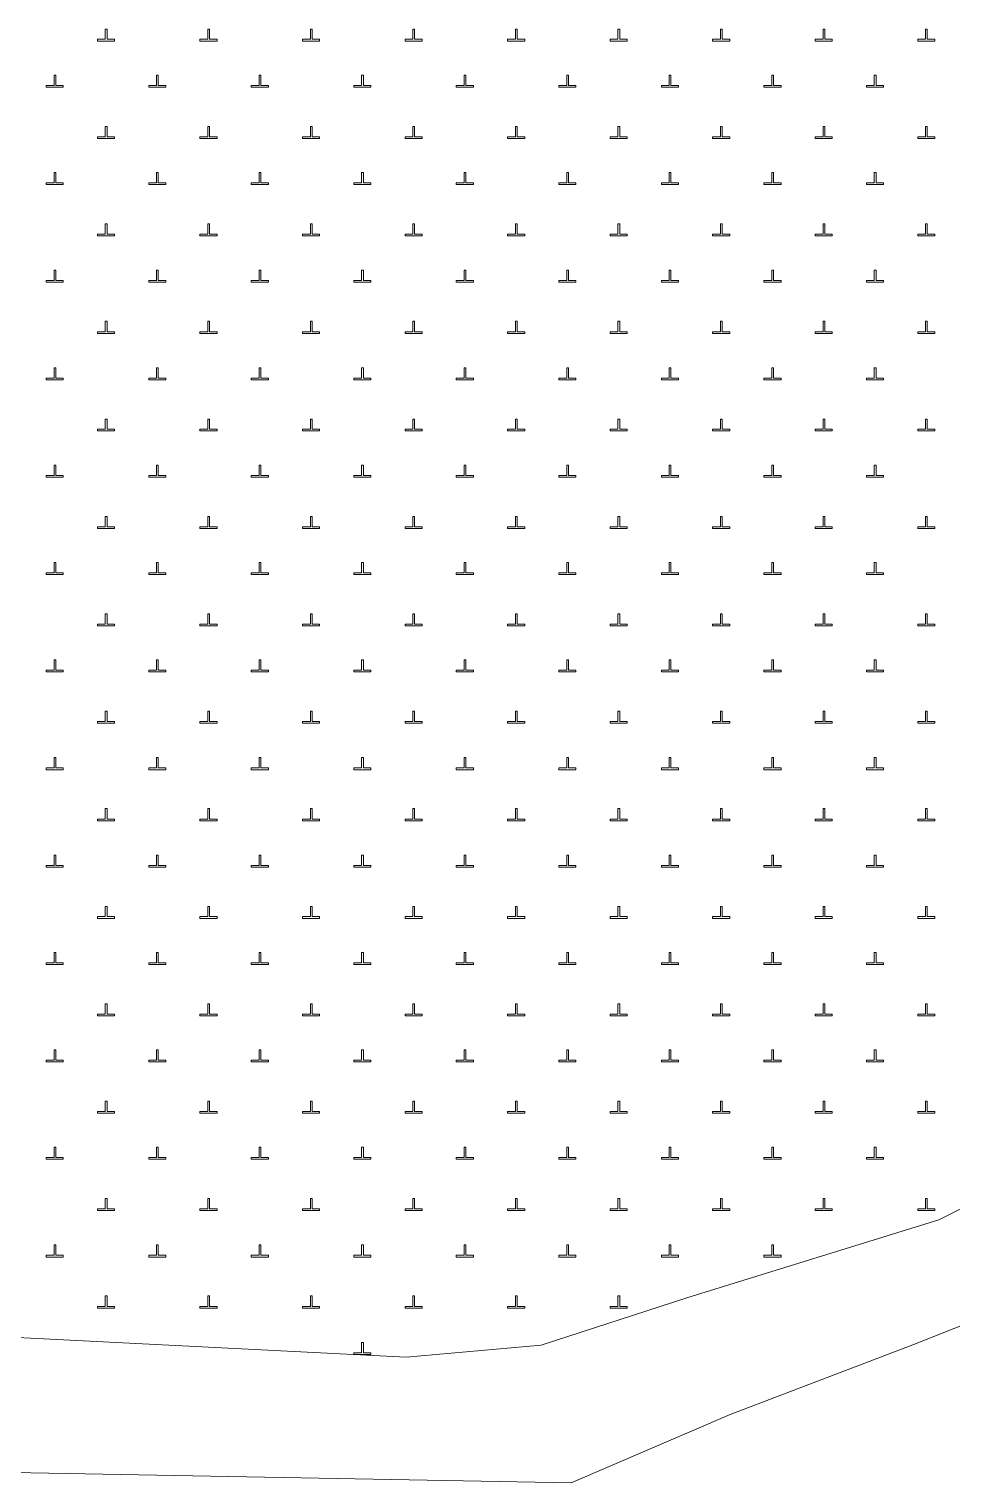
# Model space of a CAD drawing. Header units: metres. Extents: x 551390 to 552118, y 1837759 to 1838646.
# Drawn here: x 551944.91 to 551971.91, y 1838394.09 to 1838436.63 of the extents above; entities that cross this region are included whole.
import ezdxf

# ---------------------------------------------------------------- set-up
doc = ezdxf.new("R2010")
doc.units = ezdxf.units.M
doc.header["$LTSCALE"] = 0.8
doc.layers.add('19', color=7, linetype='Continuous', lineweight=13)
doc.layers.add('23', color=7, linetype='Continuous', lineweight=13)

msp = doc.modelspace()

# ---------------------------------------------------------------- linework, layer by layer
at = {"layer": '19'}
for points in [[(551946.91, 1838436.28), (551947.41, 1838436.28), (551947.41, 1838436.33), (551947.19, 1838436.33), (551947.19, 1838436.63), (551947.14, 1838436.63), (551947.14, 1838436.33), (551946.91, 1838436.33)], [(551949.91, 1838436.28), (551950.41, 1838436.28), (551950.41, 1838436.33), (551950.19, 1838436.33), (551950.19, 1838436.63), (551950.14, 1838436.63), (551950.14, 1838436.33), (551949.91, 1838436.33)], [(551952.91, 1838436.28), (551953.41, 1838436.28), (551953.41, 1838436.33), (551953.19, 1838436.33), (551953.19, 1838436.63), (551953.14, 1838436.63), (551953.14, 1838436.33), (551952.91, 1838436.33)], [(551955.91, 1838436.28), (551956.41, 1838436.28), (551956.41, 1838436.33), (551956.19, 1838436.33), (551956.19, 1838436.63), (551956.14, 1838436.63), (551956.14, 1838436.33), (551955.91, 1838436.33)], [(551958.91, 1838436.28), (551959.41, 1838436.28), (551959.41, 1838436.33), (551959.19, 1838436.33), (551959.19, 1838436.63), (551959.14, 1838436.63), (551959.14, 1838436.33), (551958.91, 1838436.33)], [(551961.91, 1838436.28), (551962.41, 1838436.28), (551962.41, 1838436.33), (551962.19, 1838436.33), (551962.19, 1838436.63), (551962.14, 1838436.63), (551962.14, 1838436.33), (551961.91, 1838436.33)], [(551964.91, 1838436.28), (551965.41, 1838436.28), (551965.41, 1838436.33), (551965.19, 1838436.33), (551965.19, 1838436.63), (551965.14, 1838436.63), (551965.14, 1838436.33), (551964.91, 1838436.33)], [(551967.91, 1838436.28), (551968.41, 1838436.28), (551968.41, 1838436.33), (551968.19, 1838436.33), (551968.19, 1838436.63), (551968.14, 1838436.63), (551968.14, 1838436.33), (551967.91, 1838436.33)], [(551970.91, 1838436.28), (551971.41, 1838436.28), (551971.41, 1838436.33), (551971.19, 1838436.33), (551971.19, 1838436.63), (551971.14, 1838436.63), (551971.14, 1838436.33), (551970.91, 1838436.33)], [(551945.41, 1838434.93), (551945.91, 1838434.93), (551945.91, 1838434.98), (551945.69, 1838434.98), (551945.69, 1838435.28), (551945.64, 1838435.28), (551945.64, 1838434.98), (551945.41, 1838434.98)], [(551948.41, 1838434.93), (551948.91, 1838434.93), (551948.91, 1838434.98), (551948.69, 1838434.98), (551948.69, 1838435.28), (551948.64, 1838435.28), (551948.64, 1838434.98), (551948.41, 1838434.98)], [(551951.41, 1838434.93), (551951.91, 1838434.93), (551951.91, 1838434.98), (551951.69, 1838434.98), (551951.69, 1838435.28), (551951.64, 1838435.28), (551951.64, 1838434.98), (551951.41, 1838434.98)], [(551954.41, 1838434.93), (551954.91, 1838434.93), (551954.91, 1838434.98), (551954.69, 1838434.98), (551954.69, 1838435.28), (551954.64, 1838435.28), (551954.64, 1838434.98), (551954.41, 1838434.98)], [(551957.41, 1838434.93), (551957.91, 1838434.93), (551957.91, 1838434.98), (551957.69, 1838434.98), (551957.69, 1838435.28), (551957.64, 1838435.28), (551957.64, 1838434.98), (551957.41, 1838434.98)], [(551960.41, 1838434.93), (551960.91, 1838434.93), (551960.91, 1838434.98), (551960.69, 1838434.98), (551960.69, 1838435.28), (551960.64, 1838435.28), (551960.64, 1838434.98), (551960.41, 1838434.98)], [(551963.41, 1838434.93), (551963.91, 1838434.93), (551963.91, 1838434.98), (551963.69, 1838434.98), (551963.69, 1838435.28), (551963.64, 1838435.28), (551963.64, 1838434.98), (551963.41, 1838434.98)], [(551966.41, 1838434.93), (551966.91, 1838434.93), (551966.91, 1838434.98), (551966.69, 1838434.98), (551966.69, 1838435.28), (551966.64, 1838435.28), (551966.64, 1838434.98), (551966.41, 1838434.98)], [(551969.41, 1838434.93), (551969.91, 1838434.93), (551969.91, 1838434.98), (551969.69, 1838434.98), (551969.69, 1838435.28), (551969.64, 1838435.28), (551969.64, 1838434.98), (551969.41, 1838434.98)], [(551946.91, 1838433.43), (551947.41, 1838433.43), (551947.41, 1838433.48), (551947.19, 1838433.48), (551947.19, 1838433.78), (551947.14, 1838433.78), (551947.14, 1838433.48), (551946.91, 1838433.48)], [(551949.91, 1838433.43), (551950.41, 1838433.43), (551950.41, 1838433.48), (551950.19, 1838433.48), (551950.19, 1838433.78), (551950.14, 1838433.78), (551950.14, 1838433.48), (551949.91, 1838433.48)], [(551952.91, 1838433.43), (551953.41, 1838433.43), (551953.41, 1838433.48), (551953.19, 1838433.48), (551953.19, 1838433.78), (551953.14, 1838433.78), (551953.14, 1838433.48), (551952.91, 1838433.48)], [(551955.91, 1838433.43), (551956.41, 1838433.43), (551956.41, 1838433.48), (551956.19, 1838433.48), (551956.19, 1838433.78), (551956.14, 1838433.78), (551956.14, 1838433.48), (551955.91, 1838433.48)], [(551958.91, 1838433.43), (551959.41, 1838433.43), (551959.41, 1838433.48), (551959.19, 1838433.48), (551959.19, 1838433.78), (551959.14, 1838433.78), (551959.14, 1838433.48), (551958.91, 1838433.48)], [(551961.91, 1838433.43), (551962.41, 1838433.43), (551962.41, 1838433.48), (551962.19, 1838433.48), (551962.19, 1838433.78), (551962.14, 1838433.78), (551962.14, 1838433.48), (551961.91, 1838433.48)], [(551964.91, 1838433.43), (551965.41, 1838433.43), (551965.41, 1838433.48), (551965.19, 1838433.48), (551965.19, 1838433.78), (551965.14, 1838433.78), (551965.14, 1838433.48), (551964.91, 1838433.48)], [(551967.91, 1838433.43), (551968.41, 1838433.43), (551968.41, 1838433.48), (551968.19, 1838433.48), (551968.19, 1838433.78), (551968.14, 1838433.78), (551968.14, 1838433.48), (551967.91, 1838433.48)], [(551970.91, 1838433.43), (551971.41, 1838433.43), (551971.41, 1838433.48), (551971.19, 1838433.48), (551971.19, 1838433.78), (551971.14, 1838433.78), (551971.14, 1838433.48), (551970.91, 1838433.48)], [(551945.41, 1838432.08), (551945.91, 1838432.08), (551945.91, 1838432.13), (551945.69, 1838432.13), (551945.69, 1838432.43), (551945.64, 1838432.43), (551945.64, 1838432.13), (551945.41, 1838432.13)], [(551948.41, 1838432.08), (551948.91, 1838432.08), (551948.91, 1838432.13), (551948.69, 1838432.13), (551948.69, 1838432.43), (551948.64, 1838432.43), (551948.64, 1838432.13), (551948.41, 1838432.13)], [(551951.41, 1838432.08), (551951.91, 1838432.08), (551951.91, 1838432.13), (551951.69, 1838432.13), (551951.69, 1838432.43), (551951.64, 1838432.43), (551951.64, 1838432.13), (551951.41, 1838432.13)], [(551954.41, 1838432.08), (551954.91, 1838432.08), (551954.91, 1838432.13), (551954.69, 1838432.13), (551954.69, 1838432.43), (551954.64, 1838432.43), (551954.64, 1838432.13), (551954.41, 1838432.13)], [(551957.41, 1838432.08), (551957.91, 1838432.08), (551957.91, 1838432.13), (551957.69, 1838432.13), (551957.69, 1838432.43), (551957.64, 1838432.43), (551957.64, 1838432.13), (551957.41, 1838432.13)], [(551960.41, 1838432.08), (551960.91, 1838432.08), (551960.91, 1838432.13), (551960.69, 1838432.13), (551960.69, 1838432.43), (551960.64, 1838432.43), (551960.64, 1838432.13), (551960.41, 1838432.13)], [(551963.41, 1838432.08), (551963.91, 1838432.08), (551963.91, 1838432.13), (551963.69, 1838432.13), (551963.69, 1838432.43), (551963.64, 1838432.43), (551963.64, 1838432.13), (551963.41, 1838432.13)], [(551966.41, 1838432.08), (551966.91, 1838432.08), (551966.91, 1838432.13), (551966.69, 1838432.13), (551966.69, 1838432.43), (551966.64, 1838432.43), (551966.64, 1838432.13), (551966.41, 1838432.13)], [(551969.41, 1838432.08), (551969.91, 1838432.08), (551969.91, 1838432.13), (551969.69, 1838432.13), (551969.69, 1838432.43), (551969.64, 1838432.43), (551969.64, 1838432.13), (551969.41, 1838432.13)], [(551946.91, 1838430.58), (551947.41, 1838430.58), (551947.41, 1838430.63), (551947.19, 1838430.63), (551947.19, 1838430.93), (551947.14, 1838430.93), (551947.14, 1838430.63), (551946.91, 1838430.63)], [(551949.91, 1838430.58), (551950.41, 1838430.58), (551950.41, 1838430.63), (551950.19, 1838430.63), (551950.19, 1838430.93), (551950.14, 1838430.93), (551950.14, 1838430.63), (551949.91, 1838430.63)], [(551952.91, 1838430.58), (551953.41, 1838430.58), (551953.41, 1838430.63), (551953.19, 1838430.63), (551953.19, 1838430.93), (551953.14, 1838430.93), (551953.14, 1838430.63), (551952.91, 1838430.63)], [(551955.91, 1838430.58), (551956.41, 1838430.58), (551956.41, 1838430.63), (551956.19, 1838430.63), (551956.19, 1838430.93), (551956.14, 1838430.93), (551956.14, 1838430.63), (551955.91, 1838430.63)], [(551958.91, 1838430.58), (551959.41, 1838430.58), (551959.41, 1838430.63), (551959.19, 1838430.63), (551959.19, 1838430.93), (551959.14, 1838430.93), (551959.14, 1838430.63), (551958.91, 1838430.63)], [(551961.91, 1838430.58), (551962.41, 1838430.58), (551962.41, 1838430.63), (551962.19, 1838430.63), (551962.19, 1838430.93), (551962.14, 1838430.93), (551962.14, 1838430.63), (551961.91, 1838430.63)], [(551964.91, 1838430.58), (551965.41, 1838430.58), (551965.41, 1838430.63), (551965.19, 1838430.63), (551965.19, 1838430.93), (551965.14, 1838430.93), (551965.14, 1838430.63), (551964.91, 1838430.63)], [(551967.91, 1838430.58), (551968.41, 1838430.58), (551968.41, 1838430.63), (551968.19, 1838430.63), (551968.19, 1838430.93), (551968.14, 1838430.93), (551968.14, 1838430.63), (551967.91, 1838430.63)], [(551970.91, 1838430.58), (551971.41, 1838430.58), (551971.41, 1838430.63), (551971.19, 1838430.63), (551971.19, 1838430.93), (551971.14, 1838430.93), (551971.14, 1838430.63), (551970.91, 1838430.63)], [(551945.41, 1838429.22), (551945.91, 1838429.22), (551945.91, 1838429.27), (551945.69, 1838429.27), (551945.69, 1838429.58), (551945.64, 1838429.58), (551945.64, 1838429.27), (551945.41, 1838429.27)], [(551948.41, 1838429.22), (551948.91, 1838429.22), (551948.91, 1838429.27), (551948.69, 1838429.27), (551948.69, 1838429.58), (551948.64, 1838429.58), (551948.64, 1838429.27), (551948.41, 1838429.27)], [(551951.41, 1838429.22), (551951.91, 1838429.22), (551951.91, 1838429.27), (551951.69, 1838429.27), (551951.69, 1838429.58), (551951.64, 1838429.58), (551951.64, 1838429.27), (551951.41, 1838429.27)], [(551954.41, 1838429.22), (551954.91, 1838429.22), (551954.91, 1838429.27), (551954.69, 1838429.27), (551954.69, 1838429.58), (551954.64, 1838429.58), (551954.64, 1838429.27), (551954.41, 1838429.27)], [(551957.41, 1838429.22), (551957.91, 1838429.22), (551957.91, 1838429.27), (551957.69, 1838429.27), (551957.69, 1838429.58), (551957.64, 1838429.58), (551957.64, 1838429.27), (551957.41, 1838429.27)], [(551960.41, 1838429.22), (551960.91, 1838429.22), (551960.91, 1838429.27), (551960.69, 1838429.27), (551960.69, 1838429.58), (551960.64, 1838429.58), (551960.64, 1838429.27), (551960.41, 1838429.27)], [(551963.41, 1838429.22), (551963.91, 1838429.22), (551963.91, 1838429.27), (551963.69, 1838429.27), (551963.69, 1838429.58), (551963.64, 1838429.58), (551963.64, 1838429.27), (551963.41, 1838429.27)], [(551966.41, 1838429.22), (551966.91, 1838429.22), (551966.91, 1838429.27), (551966.69, 1838429.27), (551966.69, 1838429.58), (551966.64, 1838429.58), (551966.64, 1838429.27), (551966.41, 1838429.27)], [(551969.41, 1838429.22), (551969.91, 1838429.22), (551969.91, 1838429.27), (551969.69, 1838429.27), (551969.69, 1838429.58), (551969.64, 1838429.58), (551969.64, 1838429.27), (551969.41, 1838429.27)], [(551946.91, 1838427.72), (551947.41, 1838427.72), (551947.41, 1838427.77), (551947.19, 1838427.77), (551947.19, 1838428.08), (551947.14, 1838428.08), (551947.14, 1838427.77), (551946.91, 1838427.77)], [(551949.91, 1838427.72), (551950.41, 1838427.72), (551950.41, 1838427.77), (551950.19, 1838427.77), (551950.19, 1838428.08), (551950.14, 1838428.08), (551950.14, 1838427.77), (551949.91, 1838427.77)], [(551952.91, 1838427.72), (551953.41, 1838427.72), (551953.41, 1838427.77), (551953.19, 1838427.77), (551953.19, 1838428.08), (551953.14, 1838428.08), (551953.14, 1838427.77), (551952.91, 1838427.77)], [(551955.91, 1838427.72), (551956.41, 1838427.72), (551956.41, 1838427.77), (551956.19, 1838427.77), (551956.19, 1838428.08), (551956.14, 1838428.08), (551956.14, 1838427.77), (551955.91, 1838427.77)], [(551958.91, 1838427.72), (551959.41, 1838427.72), (551959.41, 1838427.77), (551959.19, 1838427.77), (551959.19, 1838428.08), (551959.14, 1838428.08), (551959.14, 1838427.77), (551958.91, 1838427.77)], [(551961.91, 1838427.72), (551962.41, 1838427.72), (551962.41, 1838427.77), (551962.19, 1838427.77), (551962.19, 1838428.08), (551962.14, 1838428.08), (551962.14, 1838427.77), (551961.91, 1838427.77)], [(551964.91, 1838427.72), (551965.41, 1838427.72), (551965.41, 1838427.77), (551965.19, 1838427.77), (551965.19, 1838428.08), (551965.14, 1838428.08), (551965.14, 1838427.77), (551964.91, 1838427.77)], [(551967.91, 1838427.72), (551968.41, 1838427.72), (551968.41, 1838427.77), (551968.19, 1838427.77), (551968.19, 1838428.08), (551968.14, 1838428.08), (551968.14, 1838427.77), (551967.91, 1838427.77)], [(551970.91, 1838427.72), (551971.41, 1838427.72), (551971.41, 1838427.77), (551971.19, 1838427.77), (551971.19, 1838428.08), (551971.14, 1838428.08), (551971.14, 1838427.77), (551970.91, 1838427.77)], [(551945.41, 1838426.37), (551945.91, 1838426.37), (551945.91, 1838426.42), (551945.69, 1838426.42), (551945.69, 1838426.72), (551945.64, 1838426.72), (551945.64, 1838426.42), (551945.41, 1838426.42)], [(551948.41, 1838426.37), (551948.91, 1838426.37), (551948.91, 1838426.42), (551948.69, 1838426.42), (551948.69, 1838426.72), (551948.64, 1838426.72), (551948.64, 1838426.42), (551948.41, 1838426.42)], [(551951.41, 1838426.37), (551951.91, 1838426.37), (551951.91, 1838426.42), (551951.69, 1838426.42), (551951.69, 1838426.72), (551951.64, 1838426.72), (551951.64, 1838426.42), (551951.41, 1838426.42)], [(551954.41, 1838426.37), (551954.91, 1838426.37), (551954.91, 1838426.42), (551954.69, 1838426.42), (551954.69, 1838426.72), (551954.64, 1838426.72), (551954.64, 1838426.42), (551954.41, 1838426.42)], [(551957.41, 1838426.37), (551957.91, 1838426.37), (551957.91, 1838426.42), (551957.69, 1838426.42), (551957.69, 1838426.72), (551957.64, 1838426.72), (551957.64, 1838426.42), (551957.41, 1838426.42)], [(551960.41, 1838426.37), (551960.91, 1838426.37), (551960.91, 1838426.42), (551960.69, 1838426.42), (551960.69, 1838426.72), (551960.64, 1838426.72), (551960.64, 1838426.42), (551960.41, 1838426.42)], [(551963.41, 1838426.37), (551963.91, 1838426.37), (551963.91, 1838426.42), (551963.69, 1838426.42), (551963.69, 1838426.72), (551963.64, 1838426.72), (551963.64, 1838426.42), (551963.41, 1838426.42)], [(551966.41, 1838426.37), (551966.91, 1838426.37), (551966.91, 1838426.42), (551966.69, 1838426.42), (551966.69, 1838426.72), (551966.64, 1838426.72), (551966.64, 1838426.42), (551966.41, 1838426.42)], [(551969.41, 1838426.37), (551969.91, 1838426.37), (551969.91, 1838426.42), (551969.69, 1838426.42), (551969.69, 1838426.72), (551969.64, 1838426.72), (551969.64, 1838426.42), (551969.41, 1838426.42)], [(551946.91, 1838424.87), (551947.41, 1838424.87), (551947.41, 1838424.92), (551947.19, 1838424.92), (551947.19, 1838425.22), (551947.14, 1838425.22), (551947.14, 1838424.92), (551946.91, 1838424.92)], [(551949.91, 1838424.87), (551950.41, 1838424.87), (551950.41, 1838424.92), (551950.19, 1838424.92), (551950.19, 1838425.22), (551950.14, 1838425.22), (551950.14, 1838424.92), (551949.91, 1838424.92)], [(551952.91, 1838424.87), (551953.41, 1838424.87), (551953.41, 1838424.92), (551953.19, 1838424.92), (551953.19, 1838425.22), (551953.14, 1838425.22), (551953.14, 1838424.92), (551952.91, 1838424.92)], [(551955.91, 1838424.87), (551956.41, 1838424.87), (551956.41, 1838424.92), (551956.19, 1838424.92), (551956.19, 1838425.22), (551956.14, 1838425.22), (551956.14, 1838424.92), (551955.91, 1838424.92)], [(551958.91, 1838424.87), (551959.41, 1838424.87), (551959.41, 1838424.92), (551959.19, 1838424.92), (551959.19, 1838425.22), (551959.14, 1838425.22), (551959.14, 1838424.92), (551958.91, 1838424.92)], [(551961.91, 1838424.87), (551962.41, 1838424.87), (551962.41, 1838424.92), (551962.19, 1838424.92), (551962.19, 1838425.22), (551962.14, 1838425.22), (551962.14, 1838424.92), (551961.91, 1838424.92)], [(551964.91, 1838424.87), (551965.41, 1838424.87), (551965.41, 1838424.92), (551965.19, 1838424.92), (551965.19, 1838425.22), (551965.14, 1838425.22), (551965.14, 1838424.92), (551964.91, 1838424.92)], [(551967.91, 1838424.87), (551968.41, 1838424.87), (551968.41, 1838424.92), (551968.19, 1838424.92), (551968.19, 1838425.22), (551968.14, 1838425.22), (551968.14, 1838424.92), (551967.91, 1838424.92)], [(551970.91, 1838424.87), (551971.41, 1838424.87), (551971.41, 1838424.92), (551971.19, 1838424.92), (551971.19, 1838425.22), (551971.14, 1838425.22), (551971.14, 1838424.92), (551970.91, 1838424.92)], [(551945.41, 1838423.52), (551945.91, 1838423.52), (551945.91, 1838423.57), (551945.69, 1838423.57), (551945.69, 1838423.87), (551945.64, 1838423.87), (551945.64, 1838423.57), (551945.41, 1838423.57)], [(551948.41, 1838423.52), (551948.91, 1838423.52), (551948.91, 1838423.57), (551948.69, 1838423.57), (551948.69, 1838423.87), (551948.64, 1838423.87), (551948.64, 1838423.57), (551948.41, 1838423.57)], [(551951.41, 1838423.52), (551951.91, 1838423.52), (551951.91, 1838423.57), (551951.69, 1838423.57), (551951.69, 1838423.87), (551951.64, 1838423.87), (551951.64, 1838423.57), (551951.41, 1838423.57)], [(551954.41, 1838423.52), (551954.91, 1838423.52), (551954.91, 1838423.57), (551954.69, 1838423.57), (551954.69, 1838423.87), (551954.64, 1838423.87), (551954.64, 1838423.57), (551954.41, 1838423.57)], [(551957.41, 1838423.52), (551957.91, 1838423.52), (551957.91, 1838423.57), (551957.69, 1838423.57), (551957.69, 1838423.87), (551957.64, 1838423.87), (551957.64, 1838423.57), (551957.41, 1838423.57)], [(551960.41, 1838423.52), (551960.91, 1838423.52), (551960.91, 1838423.57), (551960.69, 1838423.57), (551960.69, 1838423.87), (551960.64, 1838423.87), (551960.64, 1838423.57), (551960.41, 1838423.57)], [(551963.41, 1838423.52), (551963.91, 1838423.52), (551963.91, 1838423.57), (551963.69, 1838423.57), (551963.69, 1838423.87), (551963.64, 1838423.87), (551963.64, 1838423.57), (551963.41, 1838423.57)], [(551966.41, 1838423.52), (551966.91, 1838423.52), (551966.91, 1838423.57), (551966.69, 1838423.57), (551966.69, 1838423.87), (551966.64, 1838423.87), (551966.64, 1838423.57), (551966.41, 1838423.57)], [(551969.41, 1838423.52), (551969.91, 1838423.52), (551969.91, 1838423.57), (551969.69, 1838423.57), (551969.69, 1838423.87), (551969.64, 1838423.87), (551969.64, 1838423.57), (551969.41, 1838423.57)], [(551946.91, 1838422.02), (551947.41, 1838422.02), (551947.41, 1838422.07), (551947.19, 1838422.07), (551947.19, 1838422.37), (551947.14, 1838422.37), (551947.14, 1838422.07), (551946.91, 1838422.07)], [(551949.91, 1838422.02), (551950.41, 1838422.02), (551950.41, 1838422.07), (551950.19, 1838422.07), (551950.19, 1838422.37), (551950.14, 1838422.37), (551950.14, 1838422.07), (551949.91, 1838422.07)], [(551952.91, 1838422.02), (551953.41, 1838422.02), (551953.41, 1838422.07), (551953.19, 1838422.07), (551953.19, 1838422.37), (551953.14, 1838422.37), (551953.14, 1838422.07), (551952.91, 1838422.07)], [(551955.91, 1838422.02), (551956.41, 1838422.02), (551956.41, 1838422.07), (551956.19, 1838422.07), (551956.19, 1838422.37), (551956.14, 1838422.37), (551956.14, 1838422.07), (551955.91, 1838422.07)], [(551958.91, 1838422.02), (551959.41, 1838422.02), (551959.41, 1838422.07), (551959.19, 1838422.07), (551959.19, 1838422.37), (551959.14, 1838422.37), (551959.14, 1838422.07), (551958.91, 1838422.07)], [(551961.91, 1838422.02), (551962.41, 1838422.02), (551962.41, 1838422.07), (551962.19, 1838422.07), (551962.19, 1838422.37), (551962.14, 1838422.37), (551962.14, 1838422.07), (551961.91, 1838422.07)], [(551964.91, 1838422.02), (551965.41, 1838422.02), (551965.41, 1838422.07), (551965.19, 1838422.07), (551965.19, 1838422.37), (551965.14, 1838422.37), (551965.14, 1838422.07), (551964.91, 1838422.07)], [(551967.91, 1838422.02), (551968.41, 1838422.02), (551968.41, 1838422.07), (551968.19, 1838422.07), (551968.19, 1838422.37), (551968.14, 1838422.37), (551968.14, 1838422.07), (551967.91, 1838422.07)], [(551970.91, 1838422.02), (551971.41, 1838422.02), (551971.41, 1838422.07), (551971.19, 1838422.07), (551971.19, 1838422.37), (551971.14, 1838422.37), (551971.14, 1838422.07), (551970.91, 1838422.07)], [(551945.41, 1838420.67), (551945.91, 1838420.67), (551945.91, 1838420.72), (551945.69, 1838420.72), (551945.69, 1838421.02), (551945.64, 1838421.02), (551945.64, 1838420.72), (551945.41, 1838420.72)], [(551948.41, 1838420.67), (551948.91, 1838420.67), (551948.91, 1838420.72), (551948.69, 1838420.72), (551948.69, 1838421.02), (551948.64, 1838421.02), (551948.64, 1838420.72), (551948.41, 1838420.72)], [(551951.41, 1838420.67), (551951.91, 1838420.67), (551951.91, 1838420.72), (551951.69, 1838420.72), (551951.69, 1838421.02), (551951.64, 1838421.02), (551951.64, 1838420.72), (551951.41, 1838420.72)], [(551954.41, 1838420.67), (551954.91, 1838420.67), (551954.91, 1838420.72), (551954.69, 1838420.72), (551954.69, 1838421.02), (551954.64, 1838421.02), (551954.64, 1838420.72), (551954.41, 1838420.72)], [(551957.41, 1838420.67), (551957.91, 1838420.67), (551957.91, 1838420.72), (551957.69, 1838420.72), (551957.69, 1838421.02), (551957.64, 1838421.02), (551957.64, 1838420.72), (551957.41, 1838420.72)], [(551960.41, 1838420.67), (551960.91, 1838420.67), (551960.91, 1838420.72), (551960.69, 1838420.72), (551960.69, 1838421.02), (551960.64, 1838421.02), (551960.64, 1838420.72), (551960.41, 1838420.72)], [(551963.41, 1838420.67), (551963.91, 1838420.67), (551963.91, 1838420.72), (551963.69, 1838420.72), (551963.69, 1838421.02), (551963.64, 1838421.02), (551963.64, 1838420.72), (551963.41, 1838420.72)], [(551966.41, 1838420.67), (551966.91, 1838420.67), (551966.91, 1838420.72), (551966.69, 1838420.72), (551966.69, 1838421.02), (551966.64, 1838421.02), (551966.64, 1838420.72), (551966.41, 1838420.72)], [(551969.41, 1838420.67), (551969.91, 1838420.67), (551969.91, 1838420.72), (551969.69, 1838420.72), (551969.69, 1838421.02), (551969.64, 1838421.02), (551969.64, 1838420.72), (551969.41, 1838420.72)], [(551946.91, 1838419.17), (551947.41, 1838419.17), (551947.41, 1838419.22), (551947.19, 1838419.22), (551947.19, 1838419.52), (551947.14, 1838419.52), (551947.14, 1838419.22), (551946.91, 1838419.22)], [(551949.91, 1838419.17), (551950.41, 1838419.17), (551950.41, 1838419.22), (551950.19, 1838419.22), (551950.19, 1838419.52), (551950.14, 1838419.52), (551950.14, 1838419.22), (551949.91, 1838419.22)], [(551952.91, 1838419.17), (551953.41, 1838419.17), (551953.41, 1838419.22), (551953.19, 1838419.22), (551953.19, 1838419.52), (551953.14, 1838419.52), (551953.14, 1838419.22), (551952.91, 1838419.22)], [(551955.91, 1838419.17), (551956.41, 1838419.17), (551956.41, 1838419.22), (551956.19, 1838419.22), (551956.19, 1838419.52), (551956.14, 1838419.52), (551956.14, 1838419.22), (551955.91, 1838419.22)], [(551958.91, 1838419.17), (551959.41, 1838419.17), (551959.41, 1838419.22), (551959.19, 1838419.22), (551959.19, 1838419.52), (551959.14, 1838419.52), (551959.14, 1838419.22), (551958.91, 1838419.22)], [(551961.91, 1838419.17), (551962.41, 1838419.17), (551962.41, 1838419.22), (551962.19, 1838419.22), (551962.19, 1838419.52), (551962.14, 1838419.52), (551962.14, 1838419.22), (551961.91, 1838419.22)], [(551964.91, 1838419.17), (551965.41, 1838419.17), (551965.41, 1838419.22), (551965.19, 1838419.22), (551965.19, 1838419.52), (551965.14, 1838419.52), (551965.14, 1838419.22), (551964.91, 1838419.22)], [(551967.91, 1838419.17), (551968.41, 1838419.17), (551968.41, 1838419.22), (551968.19, 1838419.22), (551968.19, 1838419.52), (551968.14, 1838419.52), (551968.14, 1838419.22), (551967.91, 1838419.22)], [(551970.91, 1838419.17), (551971.41, 1838419.17), (551971.41, 1838419.22), (551971.19, 1838419.22), (551971.19, 1838419.52), (551971.14, 1838419.52), (551971.14, 1838419.22), (551970.91, 1838419.22)], [(551945.41, 1838417.82), (551945.91, 1838417.82), (551945.91, 1838417.87), (551945.69, 1838417.87), (551945.69, 1838418.17), (551945.64, 1838418.17), (551945.64, 1838417.87), (551945.41, 1838417.87)], [(551948.41, 1838417.82), (551948.91, 1838417.82), (551948.91, 1838417.87), (551948.69, 1838417.87), (551948.69, 1838418.17), (551948.64, 1838418.17), (551948.64, 1838417.87), (551948.41, 1838417.87)], [(551951.41, 1838417.82), (551951.91, 1838417.82), (551951.91, 1838417.87), (551951.69, 1838417.87), (551951.69, 1838418.17), (551951.64, 1838418.17), (551951.64, 1838417.87), (551951.41, 1838417.87)], [(551954.41, 1838417.82), (551954.91, 1838417.82), (551954.91, 1838417.87), (551954.69, 1838417.87), (551954.69, 1838418.17), (551954.64, 1838418.17), (551954.64, 1838417.87), (551954.41, 1838417.87)], [(551957.41, 1838417.82), (551957.91, 1838417.82), (551957.91, 1838417.87), (551957.69, 1838417.87), (551957.69, 1838418.17), (551957.64, 1838418.17), (551957.64, 1838417.87), (551957.41, 1838417.87)], [(551960.41, 1838417.82), (551960.91, 1838417.82), (551960.91, 1838417.87), (551960.69, 1838417.87), (551960.69, 1838418.17), (551960.64, 1838418.17), (551960.64, 1838417.87), (551960.41, 1838417.87)], [(551963.41, 1838417.82), (551963.91, 1838417.82), (551963.91, 1838417.87), (551963.69, 1838417.87), (551963.69, 1838418.17), (551963.64, 1838418.17), (551963.64, 1838417.87), (551963.41, 1838417.87)], [(551966.41, 1838417.82), (551966.91, 1838417.82), (551966.91, 1838417.87), (551966.69, 1838417.87), (551966.69, 1838418.17), (551966.64, 1838418.17), (551966.64, 1838417.87), (551966.41, 1838417.87)], [(551969.41, 1838417.82), (551969.91, 1838417.82), (551969.91, 1838417.87), (551969.69, 1838417.87), (551969.69, 1838418.17), (551969.64, 1838418.17), (551969.64, 1838417.87), (551969.41, 1838417.87)], [(551946.91, 1838416.32), (551947.41, 1838416.32), (551947.41, 1838416.37), (551947.19, 1838416.37), (551947.19, 1838416.67), (551947.14, 1838416.67), (551947.14, 1838416.37), (551946.91, 1838416.37)], [(551949.91, 1838416.32), (551950.41, 1838416.32), (551950.41, 1838416.37), (551950.19, 1838416.37), (551950.19, 1838416.67), (551950.14, 1838416.67), (551950.14, 1838416.37), (551949.91, 1838416.37)], [(551952.91, 1838416.32), (551953.41, 1838416.32), (551953.41, 1838416.37), (551953.19, 1838416.37), (551953.19, 1838416.67), (551953.14, 1838416.67), (551953.14, 1838416.37), (551952.91, 1838416.37)], [(551955.91, 1838416.32), (551956.41, 1838416.32), (551956.41, 1838416.37), (551956.19, 1838416.37), (551956.19, 1838416.67), (551956.14, 1838416.67), (551956.14, 1838416.37), (551955.91, 1838416.37)], [(551958.91, 1838416.32), (551959.41, 1838416.32), (551959.41, 1838416.37), (551959.19, 1838416.37), (551959.19, 1838416.67), (551959.14, 1838416.67), (551959.14, 1838416.37), (551958.91, 1838416.37)], [(551961.91, 1838416.32), (551962.41, 1838416.32), (551962.41, 1838416.37), (551962.19, 1838416.37), (551962.19, 1838416.67), (551962.14, 1838416.67), (551962.14, 1838416.37), (551961.91, 1838416.37)], [(551964.91, 1838416.32), (551965.41, 1838416.32), (551965.41, 1838416.37), (551965.19, 1838416.37), (551965.19, 1838416.67), (551965.14, 1838416.67), (551965.14, 1838416.37), (551964.91, 1838416.37)], [(551967.91, 1838416.32), (551968.41, 1838416.32), (551968.41, 1838416.37), (551968.19, 1838416.37), (551968.19, 1838416.67), (551968.14, 1838416.67), (551968.14, 1838416.37), (551967.91, 1838416.37)], [(551970.91, 1838416.32), (551971.41, 1838416.32), (551971.41, 1838416.37), (551971.19, 1838416.37), (551971.19, 1838416.67), (551971.14, 1838416.67), (551971.14, 1838416.37), (551970.91, 1838416.37)], [(551945.41, 1838414.96), (551945.91, 1838414.96), (551945.91, 1838415.01), (551945.69, 1838415.01), (551945.69, 1838415.32), (551945.64, 1838415.32), (551945.64, 1838415.01), (551945.41, 1838415.01)], [(551948.41, 1838414.96), (551948.91, 1838414.96), (551948.91, 1838415.01), (551948.69, 1838415.01), (551948.69, 1838415.32), (551948.64, 1838415.32), (551948.64, 1838415.01), (551948.41, 1838415.01)], [(551951.41, 1838414.96), (551951.91, 1838414.96), (551951.91, 1838415.01), (551951.69, 1838415.01), (551951.69, 1838415.32), (551951.64, 1838415.32), (551951.64, 1838415.01), (551951.41, 1838415.01)], [(551954.41, 1838414.96), (551954.91, 1838414.96), (551954.91, 1838415.01), (551954.69, 1838415.01), (551954.69, 1838415.32), (551954.64, 1838415.32), (551954.64, 1838415.01), (551954.41, 1838415.01)], [(551957.41, 1838414.96), (551957.91, 1838414.96), (551957.91, 1838415.01), (551957.69, 1838415.01), (551957.69, 1838415.32), (551957.64, 1838415.32), (551957.64, 1838415.01), (551957.41, 1838415.01)], [(551960.41, 1838414.96), (551960.91, 1838414.96), (551960.91, 1838415.01), (551960.69, 1838415.01), (551960.69, 1838415.32), (551960.64, 1838415.32), (551960.64, 1838415.01), (551960.41, 1838415.01)], [(551963.41, 1838414.96), (551963.91, 1838414.96), (551963.91, 1838415.01), (551963.69, 1838415.01), (551963.69, 1838415.32), (551963.64, 1838415.32), (551963.64, 1838415.01), (551963.41, 1838415.01)], [(551966.41, 1838414.96), (551966.91, 1838414.96), (551966.91, 1838415.01), (551966.69, 1838415.01), (551966.69, 1838415.32), (551966.64, 1838415.32), (551966.64, 1838415.01), (551966.41, 1838415.01)], [(551969.41, 1838414.96), (551969.91, 1838414.96), (551969.91, 1838415.01), (551969.69, 1838415.01), (551969.69, 1838415.32), (551969.64, 1838415.32), (551969.64, 1838415.01), (551969.41, 1838415.01)], [(551946.91, 1838413.46), (551947.41, 1838413.46), (551947.41, 1838413.51), (551947.19, 1838413.51), (551947.19, 1838413.82), (551947.14, 1838413.82), (551947.14, 1838413.51), (551946.91, 1838413.51)], [(551949.91, 1838413.46), (551950.41, 1838413.46), (551950.41, 1838413.51), (551950.19, 1838413.51), (551950.19, 1838413.82), (551950.14, 1838413.82), (551950.14, 1838413.51), (551949.91, 1838413.51)], [(551952.91, 1838413.46), (551953.41, 1838413.46), (551953.41, 1838413.51), (551953.19, 1838413.51), (551953.19, 1838413.82), (551953.14, 1838413.82), (551953.14, 1838413.51), (551952.91, 1838413.51)], [(551955.91, 1838413.46), (551956.41, 1838413.46), (551956.41, 1838413.51), (551956.19, 1838413.51), (551956.19, 1838413.82), (551956.14, 1838413.82), (551956.14, 1838413.51), (551955.91, 1838413.51)], [(551958.91, 1838413.46), (551959.41, 1838413.46), (551959.41, 1838413.51), (551959.19, 1838413.51), (551959.19, 1838413.82), (551959.14, 1838413.82), (551959.14, 1838413.51), (551958.91, 1838413.51)], [(551961.91, 1838413.46), (551962.41, 1838413.46), (551962.41, 1838413.51), (551962.19, 1838413.51), (551962.19, 1838413.82), (551962.14, 1838413.82), (551962.14, 1838413.51), (551961.91, 1838413.51)], [(551964.91, 1838413.46), (551965.41, 1838413.46), (551965.41, 1838413.51), (551965.19, 1838413.51), (551965.19, 1838413.82), (551965.14, 1838413.82), (551965.14, 1838413.51), (551964.91, 1838413.51)], [(551967.91, 1838413.46), (551968.41, 1838413.46), (551968.41, 1838413.51), (551968.19, 1838413.51), (551968.19, 1838413.82), (551968.14, 1838413.82), (551968.14, 1838413.51), (551967.91, 1838413.51)], [(551970.91, 1838413.46), (551971.41, 1838413.46), (551971.41, 1838413.51), (551971.19, 1838413.51), (551971.19, 1838413.82), (551971.14, 1838413.82), (551971.14, 1838413.51), (551970.91, 1838413.51)], [(551945.41, 1838412.11), (551945.91, 1838412.11), (551945.91, 1838412.16), (551945.69, 1838412.16), (551945.69, 1838412.46), (551945.64, 1838412.46), (551945.64, 1838412.16), (551945.41, 1838412.16)], [(551948.41, 1838412.11), (551948.91, 1838412.11), (551948.91, 1838412.16), (551948.69, 1838412.16), (551948.69, 1838412.46), (551948.64, 1838412.46), (551948.64, 1838412.16), (551948.41, 1838412.16)], [(551951.41, 1838412.11), (551951.91, 1838412.11), (551951.91, 1838412.16), (551951.69, 1838412.16), (551951.69, 1838412.46), (551951.64, 1838412.46), (551951.64, 1838412.16), (551951.41, 1838412.16)], [(551954.41, 1838412.11), (551954.91, 1838412.11), (551954.91, 1838412.16), (551954.69, 1838412.16), (551954.69, 1838412.46), (551954.64, 1838412.46), (551954.64, 1838412.16), (551954.41, 1838412.16)], [(551957.41, 1838412.11), (551957.91, 1838412.11), (551957.91, 1838412.16), (551957.69, 1838412.16), (551957.69, 1838412.46), (551957.64, 1838412.46), (551957.64, 1838412.16), (551957.41, 1838412.16)], [(551960.41, 1838412.11), (551960.91, 1838412.11), (551960.91, 1838412.16), (551960.69, 1838412.16), (551960.69, 1838412.46), (551960.64, 1838412.46), (551960.64, 1838412.16), (551960.41, 1838412.16)], [(551963.41, 1838412.11), (551963.91, 1838412.11), (551963.91, 1838412.16), (551963.69, 1838412.16), (551963.69, 1838412.46), (551963.64, 1838412.46), (551963.64, 1838412.16), (551963.41, 1838412.16)], [(551966.41, 1838412.11), (551966.91, 1838412.11), (551966.91, 1838412.16), (551966.69, 1838412.16), (551966.69, 1838412.46), (551966.64, 1838412.46), (551966.64, 1838412.16), (551966.41, 1838412.16)], [(551969.41, 1838412.11), (551969.91, 1838412.11), (551969.91, 1838412.16), (551969.69, 1838412.16), (551969.69, 1838412.46), (551969.64, 1838412.46), (551969.64, 1838412.16), (551969.41, 1838412.16)], [(551946.91, 1838410.61), (551947.41, 1838410.61), (551947.41, 1838410.66), (551947.19, 1838410.66), (551947.19, 1838410.96), (551947.14, 1838410.96), (551947.14, 1838410.66), (551946.91, 1838410.66)], [(551949.91, 1838410.61), (551950.41, 1838410.61), (551950.41, 1838410.66), (551950.19, 1838410.66), (551950.19, 1838410.96), (551950.14, 1838410.96), (551950.14, 1838410.66), (551949.91, 1838410.66)], [(551952.91, 1838410.61), (551953.41, 1838410.61), (551953.41, 1838410.66), (551953.19, 1838410.66), (551953.19, 1838410.96), (551953.14, 1838410.96), (551953.14, 1838410.66), (551952.91, 1838410.66)], [(551955.91, 1838410.61), (551956.41, 1838410.61), (551956.41, 1838410.66), (551956.19, 1838410.66), (551956.19, 1838410.96), (551956.14, 1838410.96), (551956.14, 1838410.66), (551955.91, 1838410.66)], [(551958.91, 1838410.61), (551959.41, 1838410.61), (551959.41, 1838410.66), (551959.19, 1838410.66), (551959.19, 1838410.96), (551959.14, 1838410.96), (551959.14, 1838410.66), (551958.91, 1838410.66)], [(551961.91, 1838410.61), (551962.41, 1838410.61), (551962.41, 1838410.66), (551962.19, 1838410.66), (551962.19, 1838410.96), (551962.14, 1838410.96), (551962.14, 1838410.66), (551961.91, 1838410.66)], [(551964.91, 1838410.61), (551965.41, 1838410.61), (551965.41, 1838410.66), (551965.19, 1838410.66), (551965.19, 1838410.96), (551965.14, 1838410.96), (551965.14, 1838410.66), (551964.91, 1838410.66)], [(551967.91, 1838410.61), (551968.41, 1838410.61), (551968.41, 1838410.66), (551968.19, 1838410.66), (551968.19, 1838410.96), (551968.14, 1838410.96), (551968.14, 1838410.66), (551967.91, 1838410.66)], [(551970.91, 1838410.61), (551971.41, 1838410.61), (551971.41, 1838410.66), (551971.19, 1838410.66), (551971.19, 1838410.96), (551971.14, 1838410.96), (551971.14, 1838410.66), (551970.91, 1838410.66)], [(551945.41, 1838409.26), (551945.91, 1838409.26), (551945.91, 1838409.31), (551945.69, 1838409.31), (551945.69, 1838409.61), (551945.64, 1838409.61), (551945.64, 1838409.31), (551945.41, 1838409.31)], [(551948.41, 1838409.26), (551948.91, 1838409.26), (551948.91, 1838409.31), (551948.69, 1838409.31), (551948.69, 1838409.61), (551948.64, 1838409.61), (551948.64, 1838409.31), (551948.41, 1838409.31)], [(551951.41, 1838409.26), (551951.91, 1838409.26), (551951.91, 1838409.31), (551951.69, 1838409.31), (551951.69, 1838409.61), (551951.64, 1838409.61), (551951.64, 1838409.31), (551951.41, 1838409.31)], [(551954.41, 1838409.26), (551954.91, 1838409.26), (551954.91, 1838409.31), (551954.69, 1838409.31), (551954.69, 1838409.61), (551954.64, 1838409.61), (551954.64, 1838409.31), (551954.41, 1838409.31)], [(551957.41, 1838409.26), (551957.91, 1838409.26), (551957.91, 1838409.31), (551957.69, 1838409.31), (551957.69, 1838409.61), (551957.64, 1838409.61), (551957.64, 1838409.31), (551957.41, 1838409.31)], [(551960.41, 1838409.26), (551960.91, 1838409.26), (551960.91, 1838409.31), (551960.69, 1838409.31), (551960.69, 1838409.61), (551960.64, 1838409.61), (551960.64, 1838409.31), (551960.41, 1838409.31)], [(551963.41, 1838409.26), (551963.91, 1838409.26), (551963.91, 1838409.31), (551963.69, 1838409.31), (551963.69, 1838409.61), (551963.64, 1838409.61), (551963.64, 1838409.31), (551963.41, 1838409.31)], [(551966.41, 1838409.26), (551966.91, 1838409.26), (551966.91, 1838409.31), (551966.69, 1838409.31), (551966.69, 1838409.61), (551966.64, 1838409.61), (551966.64, 1838409.31), (551966.41, 1838409.31)], [(551969.41, 1838409.26), (551969.91, 1838409.26), (551969.91, 1838409.31), (551969.69, 1838409.31), (551969.69, 1838409.61), (551969.64, 1838409.61), (551969.64, 1838409.31), (551969.41, 1838409.31)], [(551946.91, 1838407.76), (551947.41, 1838407.76), (551947.41, 1838407.81), (551947.19, 1838407.81), (551947.19, 1838408.11), (551947.14, 1838408.11), (551947.14, 1838407.81), (551946.91, 1838407.81)], [(551949.91, 1838407.76), (551950.41, 1838407.76), (551950.41, 1838407.81), (551950.19, 1838407.81), (551950.19, 1838408.11), (551950.14, 1838408.11), (551950.14, 1838407.81), (551949.91, 1838407.81)], [(551952.91, 1838407.76), (551953.41, 1838407.76), (551953.41, 1838407.81), (551953.19, 1838407.81), (551953.19, 1838408.11), (551953.14, 1838408.11), (551953.14, 1838407.81), (551952.91, 1838407.81)], [(551955.91, 1838407.76), (551956.41, 1838407.76), (551956.41, 1838407.81), (551956.19, 1838407.81), (551956.19, 1838408.11), (551956.14, 1838408.11), (551956.14, 1838407.81), (551955.91, 1838407.81)], [(551958.91, 1838407.76), (551959.41, 1838407.76), (551959.41, 1838407.81), (551959.19, 1838407.81), (551959.19, 1838408.11), (551959.14, 1838408.11), (551959.14, 1838407.81), (551958.91, 1838407.81)], [(551961.91, 1838407.76), (551962.41, 1838407.76), (551962.41, 1838407.81), (551962.19, 1838407.81), (551962.19, 1838408.11), (551962.14, 1838408.11), (551962.14, 1838407.81), (551961.91, 1838407.81)], [(551964.91, 1838407.76), (551965.41, 1838407.76), (551965.41, 1838407.81), (551965.19, 1838407.81), (551965.19, 1838408.11), (551965.14, 1838408.11), (551965.14, 1838407.81), (551964.91, 1838407.81)], [(551967.91, 1838407.76), (551968.41, 1838407.76), (551968.41, 1838407.81), (551968.19, 1838407.81), (551968.19, 1838408.11), (551968.14, 1838408.11), (551968.14, 1838407.81), (551967.91, 1838407.81)], [(551970.91, 1838407.76), (551971.41, 1838407.76), (551971.41, 1838407.81), (551971.19, 1838407.81), (551971.19, 1838408.11), (551971.14, 1838408.11), (551971.14, 1838407.81), (551970.91, 1838407.81)], [(551945.41, 1838406.41), (551945.91, 1838406.41), (551945.91, 1838406.46), (551945.69, 1838406.46), (551945.69, 1838406.76), (551945.64, 1838406.76), (551945.64, 1838406.46), (551945.41, 1838406.46)], [(551948.41, 1838406.41), (551948.91, 1838406.41), (551948.91, 1838406.46), (551948.69, 1838406.46), (551948.69, 1838406.76), (551948.64, 1838406.76), (551948.64, 1838406.46), (551948.41, 1838406.46)], [(551951.41, 1838406.41), (551951.91, 1838406.41), (551951.91, 1838406.46), (551951.69, 1838406.46), (551951.69, 1838406.76), (551951.64, 1838406.76), (551951.64, 1838406.46), (551951.41, 1838406.46)], [(551954.41, 1838406.41), (551954.91, 1838406.41), (551954.91, 1838406.46), (551954.69, 1838406.46), (551954.69, 1838406.76), (551954.64, 1838406.76), (551954.64, 1838406.46), (551954.41, 1838406.46)], [(551957.41, 1838406.41), (551957.91, 1838406.41), (551957.91, 1838406.46), (551957.69, 1838406.46), (551957.69, 1838406.76), (551957.64, 1838406.76), (551957.64, 1838406.46), (551957.41, 1838406.46)], [(551960.41, 1838406.41), (551960.91, 1838406.41), (551960.91, 1838406.46), (551960.69, 1838406.46), (551960.69, 1838406.76), (551960.64, 1838406.76), (551960.64, 1838406.46), (551960.41, 1838406.46)], [(551963.41, 1838406.41), (551963.91, 1838406.41), (551963.91, 1838406.46), (551963.69, 1838406.46), (551963.69, 1838406.76), (551963.64, 1838406.76), (551963.64, 1838406.46), (551963.41, 1838406.46)], [(551966.41, 1838406.41), (551966.91, 1838406.41), (551966.91, 1838406.46), (551966.69, 1838406.46), (551966.69, 1838406.76), (551966.64, 1838406.76), (551966.64, 1838406.46), (551966.41, 1838406.46)], [(551969.41, 1838406.41), (551969.91, 1838406.41), (551969.91, 1838406.46), (551969.69, 1838406.46), (551969.69, 1838406.76), (551969.64, 1838406.76), (551969.64, 1838406.46), (551969.41, 1838406.46)], [(551946.91, 1838404.91), (551947.41, 1838404.91), (551947.41, 1838404.96), (551947.19, 1838404.96), (551947.19, 1838405.26), (551947.14, 1838405.26), (551947.14, 1838404.96), (551946.91, 1838404.96)], [(551949.91, 1838404.91), (551950.41, 1838404.91), (551950.41, 1838404.96), (551950.19, 1838404.96), (551950.19, 1838405.26), (551950.14, 1838405.26), (551950.14, 1838404.96), (551949.91, 1838404.96)], [(551952.91, 1838404.91), (551953.41, 1838404.91), (551953.41, 1838404.96), (551953.19, 1838404.96), (551953.19, 1838405.26), (551953.14, 1838405.26), (551953.14, 1838404.96), (551952.91, 1838404.96)], [(551955.91, 1838404.91), (551956.41, 1838404.91), (551956.41, 1838404.96), (551956.19, 1838404.96), (551956.19, 1838405.26), (551956.14, 1838405.26), (551956.14, 1838404.96), (551955.91, 1838404.96)], [(551958.91, 1838404.91), (551959.41, 1838404.91), (551959.41, 1838404.96), (551959.19, 1838404.96), (551959.19, 1838405.26), (551959.14, 1838405.26), (551959.14, 1838404.96), (551958.91, 1838404.96)], [(551961.91, 1838404.91), (551962.41, 1838404.91), (551962.41, 1838404.96), (551962.19, 1838404.96), (551962.19, 1838405.26), (551962.14, 1838405.26), (551962.14, 1838404.96), (551961.91, 1838404.96)], [(551964.91, 1838404.91), (551965.41, 1838404.91), (551965.41, 1838404.96), (551965.19, 1838404.96), (551965.19, 1838405.26), (551965.14, 1838405.26), (551965.14, 1838404.96), (551964.91, 1838404.96)], [(551967.91, 1838404.91), (551968.41, 1838404.91), (551968.41, 1838404.96), (551968.19, 1838404.96), (551968.19, 1838405.26), (551968.14, 1838405.26), (551968.14, 1838404.96), (551967.91, 1838404.96)], [(551970.91, 1838404.91), (551971.41, 1838404.91), (551971.41, 1838404.96), (551971.19, 1838404.96), (551971.19, 1838405.26), (551971.14, 1838405.26), (551971.14, 1838404.96), (551970.91, 1838404.96)], [(551945.41, 1838403.56), (551945.91, 1838403.56), (551945.91, 1838403.61), (551945.69, 1838403.61), (551945.69, 1838403.91), (551945.64, 1838403.91), (551945.64, 1838403.61), (551945.41, 1838403.61)], [(551948.41, 1838403.56), (551948.91, 1838403.56), (551948.91, 1838403.61), (551948.69, 1838403.61), (551948.69, 1838403.91), (551948.64, 1838403.91), (551948.64, 1838403.61), (551948.41, 1838403.61)], [(551951.41, 1838403.56), (551951.91, 1838403.56), (551951.91, 1838403.61), (551951.69, 1838403.61), (551951.69, 1838403.91), (551951.64, 1838403.91), (551951.64, 1838403.61), (551951.41, 1838403.61)], [(551954.41, 1838403.56), (551954.91, 1838403.56), (551954.91, 1838403.61), (551954.69, 1838403.61), (551954.69, 1838403.91), (551954.64, 1838403.91), (551954.64, 1838403.61), (551954.41, 1838403.61)], [(551957.41, 1838403.56), (551957.91, 1838403.56), (551957.91, 1838403.61), (551957.69, 1838403.61), (551957.69, 1838403.91), (551957.64, 1838403.91), (551957.64, 1838403.61), (551957.41, 1838403.61)], [(551960.41, 1838403.56), (551960.91, 1838403.56), (551960.91, 1838403.61), (551960.69, 1838403.61), (551960.69, 1838403.91), (551960.64, 1838403.91), (551960.64, 1838403.61), (551960.41, 1838403.61)], [(551963.41, 1838403.56), (551963.91, 1838403.56), (551963.91, 1838403.61), (551963.69, 1838403.61), (551963.69, 1838403.91), (551963.64, 1838403.91), (551963.64, 1838403.61), (551963.41, 1838403.61)], [(551966.41, 1838403.56), (551966.91, 1838403.56), (551966.91, 1838403.61), (551966.69, 1838403.61), (551966.69, 1838403.91), (551966.64, 1838403.91), (551966.64, 1838403.61), (551966.41, 1838403.61)], [(551969.41, 1838403.56), (551969.91, 1838403.56), (551969.91, 1838403.61), (551969.69, 1838403.61), (551969.69, 1838403.91), (551969.64, 1838403.91), (551969.64, 1838403.61), (551969.41, 1838403.61)], [(551946.91, 1838402.06), (551947.41, 1838402.06), (551947.41, 1838402.11), (551947.19, 1838402.11), (551947.19, 1838402.41), (551947.14, 1838402.41), (551947.14, 1838402.11), (551946.91, 1838402.11)], [(551949.91, 1838402.06), (551950.41, 1838402.06), (551950.41, 1838402.11), (551950.19, 1838402.11), (551950.19, 1838402.41), (551950.14, 1838402.41), (551950.14, 1838402.11), (551949.91, 1838402.11)], [(551952.91, 1838402.06), (551953.41, 1838402.06), (551953.41, 1838402.11), (551953.19, 1838402.11), (551953.19, 1838402.41), (551953.14, 1838402.41), (551953.14, 1838402.11), (551952.91, 1838402.11)], [(551955.91, 1838402.06), (551956.41, 1838402.06), (551956.41, 1838402.11), (551956.19, 1838402.11), (551956.19, 1838402.41), (551956.14, 1838402.41), (551956.14, 1838402.11), (551955.91, 1838402.11)], [(551958.91, 1838402.06), (551959.41, 1838402.06), (551959.41, 1838402.11), (551959.19, 1838402.11), (551959.19, 1838402.41), (551959.14, 1838402.41), (551959.14, 1838402.11), (551958.91, 1838402.11)], [(551961.91, 1838402.06), (551962.41, 1838402.06), (551962.41, 1838402.11), (551962.19, 1838402.11), (551962.19, 1838402.41), (551962.14, 1838402.41), (551962.14, 1838402.11), (551961.91, 1838402.11)], [(551964.91, 1838402.06), (551965.41, 1838402.06), (551965.41, 1838402.11), (551965.19, 1838402.11), (551965.19, 1838402.41), (551965.14, 1838402.41), (551965.14, 1838402.11), (551964.91, 1838402.11)], [(551967.91, 1838402.06), (551968.41, 1838402.06), (551968.41, 1838402.11), (551968.19, 1838402.11), (551968.19, 1838402.41), (551968.14, 1838402.41), (551968.14, 1838402.11), (551967.91, 1838402.11)], [(551970.91, 1838402.06), (551971.41, 1838402.06), (551971.41, 1838402.11), (551971.19, 1838402.11), (551971.19, 1838402.41), (551971.14, 1838402.41), (551971.14, 1838402.11), (551970.91, 1838402.11)], [(551945.41, 1838400.7), (551945.91, 1838400.7), (551945.91, 1838400.75), (551945.69, 1838400.75), (551945.69, 1838401.06), (551945.64, 1838401.06), (551945.64, 1838400.75), (551945.41, 1838400.75)], [(551948.41, 1838400.7), (551948.91, 1838400.7), (551948.91, 1838400.75), (551948.69, 1838400.75), (551948.69, 1838401.06), (551948.64, 1838401.06), (551948.64, 1838400.75), (551948.41, 1838400.75)], [(551951.41, 1838400.7), (551951.91, 1838400.7), (551951.91, 1838400.75), (551951.69, 1838400.75), (551951.69, 1838401.06), (551951.64, 1838401.06), (551951.64, 1838400.75), (551951.41, 1838400.75)], [(551954.41, 1838400.7), (551954.91, 1838400.7), (551954.91, 1838400.75), (551954.69, 1838400.75), (551954.69, 1838401.06), (551954.64, 1838401.06), (551954.64, 1838400.75), (551954.41, 1838400.75)], [(551957.41, 1838400.7), (551957.91, 1838400.7), (551957.91, 1838400.75), (551957.69, 1838400.75), (551957.69, 1838401.06), (551957.64, 1838401.06), (551957.64, 1838400.75), (551957.41, 1838400.75)], [(551960.41, 1838400.7), (551960.91, 1838400.7), (551960.91, 1838400.75), (551960.69, 1838400.75), (551960.69, 1838401.06), (551960.64, 1838401.06), (551960.64, 1838400.75), (551960.41, 1838400.75)], [(551963.41, 1838400.7), (551963.91, 1838400.7), (551963.91, 1838400.75), (551963.69, 1838400.75), (551963.69, 1838401.06), (551963.64, 1838401.06), (551963.64, 1838400.75), (551963.41, 1838400.75)], [(551966.41, 1838400.7), (551966.91, 1838400.7), (551966.91, 1838400.75), (551966.69, 1838400.75), (551966.69, 1838401.06), (551966.64, 1838401.06), (551966.64, 1838400.75), (551966.41, 1838400.75)], [(551946.91, 1838399.2), (551947.41, 1838399.2), (551947.41, 1838399.25), (551947.19, 1838399.25), (551947.19, 1838399.56), (551947.14, 1838399.56), (551947.14, 1838399.25), (551946.91, 1838399.25)], [(551949.91, 1838399.2), (551950.41, 1838399.2), (551950.41, 1838399.25), (551950.19, 1838399.25), (551950.19, 1838399.56), (551950.14, 1838399.56), (551950.14, 1838399.25), (551949.91, 1838399.25)], [(551952.91, 1838399.2), (551953.41, 1838399.2), (551953.41, 1838399.25), (551953.19, 1838399.25), (551953.19, 1838399.56), (551953.14, 1838399.56), (551953.14, 1838399.25), (551952.91, 1838399.25)], [(551955.91, 1838399.2), (551956.41, 1838399.2), (551956.41, 1838399.25), (551956.19, 1838399.25), (551956.19, 1838399.56), (551956.14, 1838399.56), (551956.14, 1838399.25), (551955.91, 1838399.25)], [(551958.91, 1838399.2), (551959.41, 1838399.2), (551959.41, 1838399.25), (551959.19, 1838399.25), (551959.19, 1838399.56), (551959.14, 1838399.56), (551959.14, 1838399.25), (551958.91, 1838399.25)], [(551961.91, 1838399.2), (551962.41, 1838399.2), (551962.41, 1838399.25), (551962.19, 1838399.25), (551962.19, 1838399.56), (551962.14, 1838399.56), (551962.14, 1838399.25), (551961.91, 1838399.25)], [(551954.41, 1838397.85), (551954.91, 1838397.85), (551954.91, 1838397.9), (551954.69, 1838397.9), (551954.69, 1838398.2), (551954.64, 1838398.2), (551954.64, 1838397.9), (551954.41, 1838397.9)]]:
    msp.add_lwpolyline(points, close=True, dxfattribs=at)
at = {"layer": '23'}
for points in [[(552000, 1838419.47), (551999.55, 1838419.8), (551992.31, 1838412.25), (551988.83, 1838410.38), (551971.53, 1838401.79), (551964.15, 1838399.51), (551959.89, 1838398.12), (551955.94, 1838397.77), (551925.66, 1838399.3), (551912.64, 1838400.42)], [(552000, 1838414.63), (551994.64, 1838410.5), (551990.5, 1838407.81), (551978.04, 1838401.02), (551970.77, 1838398.13), (551965.42, 1838396.09), (551960.77, 1838394.09), (551925.46, 1838394.75), (551920.36, 1838394.71), (551912.63, 1838396.77)]]:
    msp.add_lwpolyline(points, dxfattribs=at)

doc.saveas('drawing.dxf')
